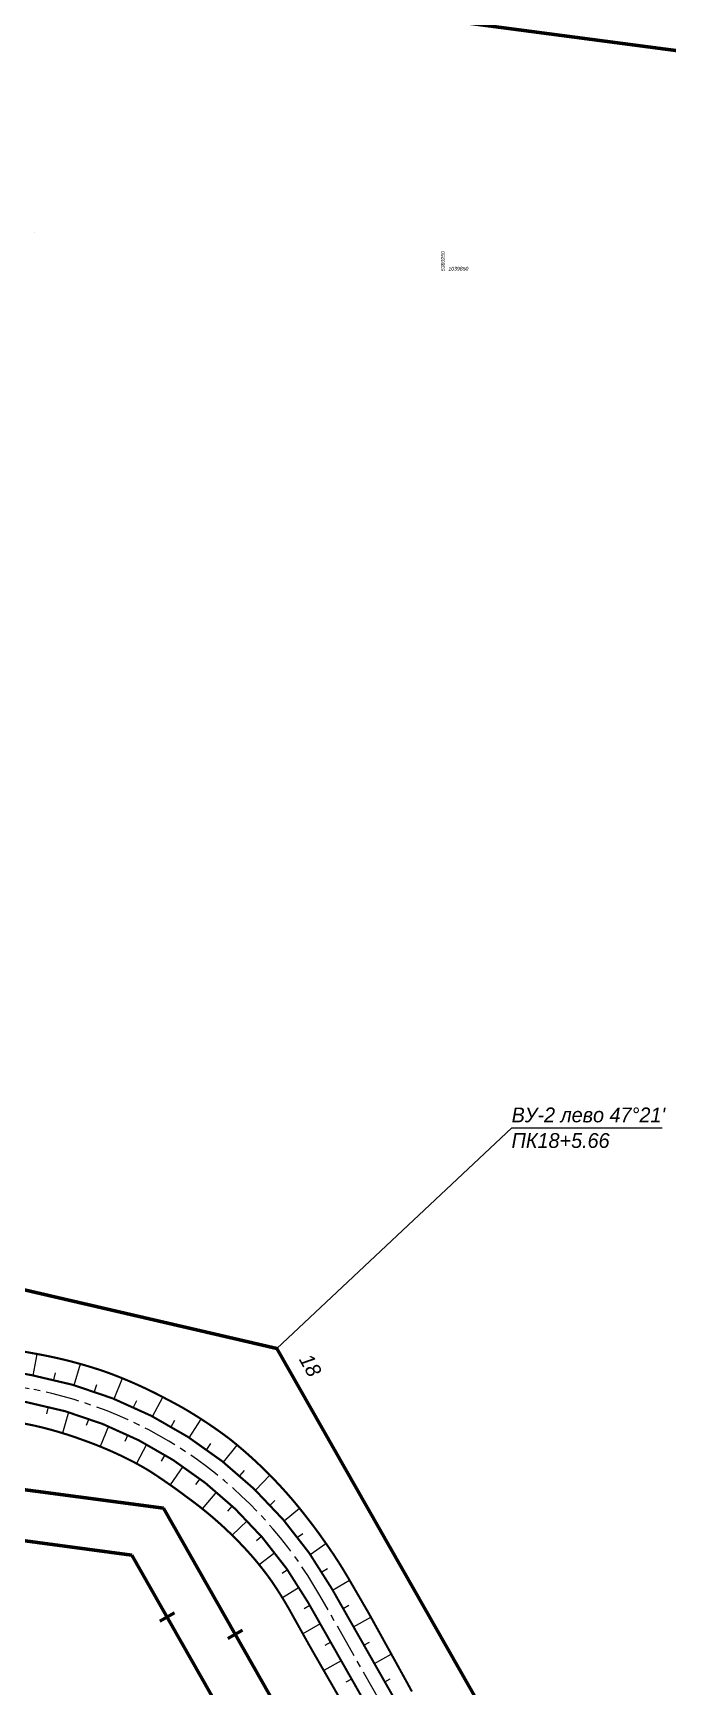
# Model space of a CAD drawing. Extents: x 5370511 to 5386565, y 1010429 to 1053793.
# Drawn here: x 5379939.8 to 5380090.1, y 1039170.8 to 1039561.9 of the extents above; entities that cross this region are included whole.
import ezdxf

# ---------------------------------------------------------------- set-up
doc = ezdxf.new("R2010")
doc.units = 0
doc.linetypes.add('осевая2', pattern=[12.5, 8, -1.5, 1.5, -1.5])
for name, color, linetype in [('АД_ось', 7, 'CONTINUOUS'), ('АД_откосы', 7, 'CONTINUOUS'), ('ГЕОСЕТКА_ТЕКСТ', 92, 'CONTINUOUS'), ('ГП_Размеры', 7, 'CONTINUOUS'), ('ТРАССА_НЕФТЕПРОВОД_ANNO', 7, 'CONTINUOUS')]:
    doc.layers.add(name, color=color, linetype=linetype)
for name, color, linetype, lineweight in [('ГИП_ТРАССА_ВЛ_6', 1, 'CONTINUOUS', 25), ('ГИП_ТРАССА_НЕФТЕПРОВОДА', 6, 'CONTINUOUS', 25), ('ТРАССА_ВЛ', 1, 'CONTINUOUS', 25)]:
    doc.layers.add(name, color=color, linetype=linetype, lineweight=lineweight)
doc.styles.add('D431', font='', dxfattribs={"height": 3.5})
doc.styles.get('D431').set_extended_font_data('Do431', italic=True)

# ---------------------------------------------------------------- blocks, each defined once
blk = doc.blocks.new('ад_откосы')
at = {"layer": 'АД_ось', "color": 253, "linetype": 'осевая2'}
blk.add_lwpolyline([(5381046.193, 1037968.879), (5381055.54, 1038022.081, 0.1745274), (5381043.968, 1038088.833), (5380219.971, 1039537.255, 0.2213697), (5380151.165, 1039586.153), (5379986.681, 1039616.447, -0.0279764), (5379954.082, 1039624.358), (5379892.899, 1039642.884, 0.1153558)], format="xyb", dxfattribs=at)
at = {"layer": 'АД_откосы', "color": 253, "const_width": 0.5}
blk.add_lwpolyline([(5381051.345, 1037979.422), (5381058.741, 1038021.519, 0.1745274), (5381046.793, 1038090.44), (5380222.795, 1039538.862, 0.2213697), (5380151.753, 1039589.349), (5379987.27, 1039619.643, -0.0279764), (5379955.024, 1039627.469), (5379893.841, 1039645.994, 0.1153558)], format="xyb", dxfattribs=at)
at = {"layer": 'АД_откосы', "color": 253}
blk.add_lwpolyline([(5381036.309, 1037931.402, 0.5, 0.5, 0), (5381052.339, 1038022.643, 0.5, 0.5, 0.1745274), (5381041.143, 1038087.226, 0.5, 0.5, 0), (5380886.236, 1038359.554, 0.5, 0.5, 0), (5380879.548, 1038367.253, 0.5, 0.5, 0), (5380864.696, 1038393.319, 0.5, 0.5, 0), (5380861.554, 1038402.919, 0.5, 0.5, 0), (5380515.378, 1039011.448, 0.5, 0.5, 0), (5380508.69, 1039019.146, 0.5, 0.5, 0), (5380493.839, 1039045.212, 0.5, 0.5, 0), (5380490.65, 1039054.905, 0.5, 0.5, 0), (5380268.14, 1039446.043, 0.5, 0.5, 0), (5380261.452, 1039453.742, 0.5, 0.5, 0), (5380246.6, 1039479.807, 0.5, 0.5, 0), (5380243.357, 1039489.574, 0.5, 0.5, 0), (5380217.146, 1039535.647, 0.5, 0.5, 0.2213697), (5380150.576, 1039582.956, 0.5, 0.5, 0), (5379986.092, 1039613.251, 0.5, 0.5, -0.0279764), (5379953.14, 1039621.248, 0.5, 0.5, 0), (5379891.957, 1039639.773, 0.5, 0.5, 0.1153558)], format="xyseb", dxfattribs=at)
at = {"layer": 'АД_откосы', "color": 253, "const_width": 0.5}
for points in [[(5380241.757, 1039514.515), (5380240.62, 1039516.609), (5380238.004, 1039521.35), (5380231.468, 1039533.156), (5380227.033, 1039540.782), (5380226.518, 1039541.666), (5380226.076, 1039542.41), (5380225.628, 1039543.15), (5380225.175, 1039543.886), (5380224.716, 1039544.619), (5380224.251, 1039545.348), (5380223.78, 1039546.073), (5380223.303, 1039546.795), (5380222.821, 1039547.513), (5380222.333, 1039548.227), (5380221.84, 1039548.937), (5380219.867, 1039551.734), (5380219.312, 1039552.494), (5380218.751, 1039553.251), (5380218.183, 1039554.002), (5380217.609, 1039554.748), (5380217.028, 1039555.49), (5380216.498, 1039556.176), (5380215.962, 1039556.858), (5380215.421, 1039557.536), (5380214.875, 1039558.209), (5380214.323, 1039558.878), (5380213.765, 1039559.543), (5380213.203, 1039560.202), (5380212.635, 1039560.858), (5380212.062, 1039561.508), (5380211.484, 1039562.155), (5380210.9, 1039562.796), (5380210.311, 1039563.433), (5380209.718, 1039564.065), (5380209.119, 1039564.692), (5380208.515, 1039565.315), (5380207.906, 1039565.932), (5380207.293, 1039566.545), (5380206.655, 1039567.171), (5380206.012, 1039567.792), (5380205.364, 1039568.407), (5380204.711, 1039569.017), (5380204.053, 1039569.622), (5380203.39, 1039570.221), (5380202.722, 1039570.815), (5380202.05, 1039571.403), (5380201.372, 1039571.986), (5380200.69, 1039572.564), (5380200.003, 1039573.135), (5380199.312, 1039573.701), (5380198.616, 1039574.262), (5380197.861, 1039574.826), (5380197.101, 1039575.384), (5380196.336, 1039575.936), (5380195.567, 1039576.481), (5380194.793, 1039577.019), (5380194.015, 1039577.551), (5380193.232, 1039578.076), (5380192.441, 1039578.598), (5380191.645, 1039579.112), (5380190.845, 1039579.62), (5380190.04, 1039580.121), (5380189.231, 1039580.615), (5380188.418, 1039581.102), (5380187.601, 1039581.582), (5380186.638, 1039582.118), (5380185.67, 1039582.646), (5380184.697, 1039583.163), (5380183.719, 1039583.672), (5380182.96, 1039584.075), (5380182.198, 1039584.473), (5380181.433, 1039584.865), (5380180.664, 1039585.251), (5380179.893, 1039585.63), (5380179.118, 1039586.004), (5380178.341, 1039586.371), (5380177.561, 1039586.733), (5380176.778, 1039587.088), (5380175.992, 1039587.437), (5380175.204, 1039587.779), (5380174.413, 1039588.116), (5380173.619, 1039588.446), (5380172.822, 1039588.77), (5380172.023, 1039589.088), (5380171.222, 1039589.399), (5380170.418, 1039589.704), (5380169.612, 1039590.003), (5380168.804, 1039590.281), (5380167.993, 1039590.553), (5380167.18, 1039590.819), (5380166.366, 1039591.078), (5380165.549, 1039591.33), (5380164.73, 1039591.577), (5380163.909, 1039591.816), (5380163.087, 1039592.05), (5380162.262, 1039592.276), (5380161.436, 1039592.497), (5380160.608, 1039592.71), (5380159.779, 1039592.918), (5380158.948, 1039593.118), (5380158.115, 1039593.312), (5380157.281, 1039593.5), (5380156.446, 1039593.681), (5380155.608, 1039593.855), (5380154.555, 1039594.067), (5380153.5, 1039594.27), (5380152.443, 1039594.463), (5380140.658, 1039596.567)], [(5380224.31, 1039513.56), (5380217.578, 1039525.254), (5380212.819, 1039533.773), (5380212.453, 1039534.414), (5380212.082, 1039535.053), (5380211.706, 1039535.688), (5380211.324, 1039536.321), (5380210.938, 1039536.95), (5380210.547, 1039537.577), (5380210.151, 1039538.2), (5380209.75, 1039538.82), (5380209.344, 1039539.438), (5380208.933, 1039540.051), (5380208.517, 1039540.662), (5380208.116, 1039541.224), (5380207.71, 1039541.783), (5380207.228, 1039542.426), (5380206.739, 1039543.065), (5380206.245, 1039543.7), (5380205.745, 1039544.33), (5380205.24, 1039544.956), (5380204.73, 1039545.578), (5380204.248, 1039546.137), (5380203.763, 1039546.692), (5380203.273, 1039547.243), (5380202.778, 1039547.79), (5380202.279, 1039548.333), (5380201.776, 1039548.873), (5380201.268, 1039549.408), (5380200.756, 1039549.939), (5380200.24, 1039550.466), (5380199.72, 1039550.988), (5380199.195, 1039551.507), (5380198.667, 1039552.021), (5380198.134, 1039552.531), (5380197.597, 1039553.037), (5380197.056, 1039553.539), (5380196.511, 1039554.036), (5380195.962, 1039554.528), (5380195.396, 1039555.028), (5380194.826, 1039555.523), (5380194.251, 1039556.013), (5380193.673, 1039556.499), (5380193.091, 1039556.98), (5380192.504, 1039557.456), (5380191.914, 1039557.927), (5380191.32, 1039558.394), (5380190.723, 1039558.855), (5380190.121, 1039559.312), (5380189.516, 1039559.763), (5380188.907, 1039560.21), (5380188.294, 1039560.652), (5380187.662, 1039561.133), (5380187.025, 1039561.608), (5380186.385, 1039562.078), (5380185.74, 1039562.543), (5380185.092, 1039563.002), (5380184.44, 1039563.455), (5380183.783, 1039563.903), (5380183.129, 1039564.363), (5380182.471, 1039564.818), (5380181.808, 1039565.267), (5380181.143, 1039565.71), (5380180.473, 1039566.148), (5380179.799, 1039566.58), (5380179.122, 1039567.006), (5380178.316, 1039567.472), (5380177.505, 1039567.93), (5380176.69, 1039568.381), (5380175.871, 1039568.823), (5380175.226, 1039569.156), (5380174.578, 1039569.483), (5380173.927, 1039569.805), (5380173.274, 1039570.122), (5380172.619, 1039570.434), (5380171.961, 1039570.741), (5380171.301, 1039571.042), (5380170.638, 1039571.339), (5380169.973, 1039571.63), (5380169.306, 1039571.915), (5380168.636, 1039572.196), (5380167.965, 1039572.471), (5380167.291, 1039572.741), (5380166.615, 1039573.006), (5380165.937, 1039573.265), (5380165.257, 1039573.519), (5380164.575, 1039573.767), (5380163.891, 1039574.011), (5380163.212, 1039574.258), (5380162.532, 1039574.499), (5380161.85, 1039574.736), (5380161.165, 1039574.967), (5380160.48, 1039575.192), (5380159.792, 1039575.412), (5380159.102, 1039575.627), (5380158.411, 1039575.836), (5380157.719, 1039576.04), (5380157.024, 1039576.238), (5380156.329, 1039576.431), (5380155.631, 1039576.619), (5380154.933, 1039576.801), (5380154.232, 1039576.977), (5380153.531, 1039577.148), (5380152.828, 1039577.313), (5380152.124, 1039577.473), (5380149.413, 1039578.015)]]:
    blk.add_lwpolyline(points, dxfattribs=at)
at = {"layer": 'АД_откосы', "color": 253}
for points in [[(5380152.123, 1039589.281), (5380153.075, 1039594.349)], [(5380161.846, 1039586.961), (5380163.306, 1039591.988)], [(5380157.012, 1039588.238), (5380157.417, 1039589.936)], [(5380171.299, 1039583.711), (5380173.248, 1039588.598)], [(5380166.612, 1039585.45), (5380167.182, 1039587.109)], [(5380180.394, 1039579.563), (5380182.773, 1039584.174)], [(5380155.681, 1039581.873), (5380155.279, 1039580.205)], [(5380160.51, 1039580.579), (5380159.049, 1039575.643)], [(5380175.897, 1039581.747), (5380176.614, 1039583.321)], [(5380165.265, 1039579.037), (5380164.692, 1039577.412)], [(5380169.935, 1039577.251), (5380167.964, 1039572.471)], [(5380184.78, 1039577.164), (5380185.655, 1039578.675)], [(5380189.045, 1039574.555), (5380191.886, 1039578.957)], [(5380174.506, 1039575.226), (5380173.775, 1039573.685)], [(5380178.966, 1039572.968), (5380176.538, 1039568.464)], [(5380193.179, 1039571.743), (5380194.187, 1039573.151)], [(5380197.171, 1039568.734), (5380200.399, 1039572.807)], [(5380183.304, 1039570.482), (5380182.387, 1039568.973)], [(5380187.508, 1039567.776), (5380184.525, 1039563.396)], [(5380191.566, 1039564.856), (5380190.52, 1039563.478)], [(5380201.014, 1039565.535), (5380202.098, 1039566.775)], [(5380204.697, 1039562.154), (5380208.125, 1039565.712)], [(5380195.468, 1039561.731), (5380192.119, 1039557.764)], [(5380199.203, 1039558.408), (5380198.082, 1039557.211)], [(5380208.211, 1039558.599), (5380209.348, 1039559.669)], [(5380211.55, 1039554.878), (5380215.111, 1039557.92)], [(5380202.762, 1039554.896), (5380199.218, 1039551.485)], [(5380206.135, 1039551.206), (5380204.959, 1039550.186)], [(5380214.705, 1039550.999), (5380215.902, 1039551.925)], [(5380217.668, 1039546.972), (5380221.389, 1039549.574)], [(5380209.312, 1039547.346), (5380205.631, 1039544.472)], [(5380212.286, 1039543.327), (5380211.014, 1039542.436)], [(5380220.433, 1039542.807), (5380221.74, 1039543.63)], [(5380222.994, 1039538.513), (5380226.995, 1039540.847)], [(5380215.048, 1039539.16), (5380211.1, 1039536.687)], [(5380217.595, 1039534.858), (5380216.222, 1039534.077)], [(5380225.466, 1039534.167), (5380226.829, 1039534.942)], [(5380220.067, 1039530.512), (5380215.949, 1039528.169)], [(5380227.939, 1039529.821), (5380232.027, 1039532.147)], [(5380222.54, 1039526.166), (5380221.17, 1039525.386)], [(5380230.411, 1039525.475), (5380231.74, 1039526.231)], [(5380225.012, 1039521.82), (5380220.901, 1039519.481)], [(5380232.883, 1039521.129), (5380236.87, 1039523.397)], [(5380227.485, 1039517.474), (5380226.132, 1039516.704)], [(5380235.356, 1039516.783), (5380236.644, 1039517.516)]]:
    blk.add_lwpolyline(points, dxfattribs=at)
blk = doc.blocks.new('пк_ВЛ')
at = {"layer": 'ТРАССА_ВЛ', "lineweight": 60}
blk.add_lwpolyline([(0, 2), (0, -2)], dxfattribs=at)

msp = doc.modelspace()

# ---------------------------------------------------------------- linework, layer by layer
at = {"layer": 'ГИП_ТРАССА_ВЛ_6', "color": 253, "lineweight": 60}
msp.add_lwpolyline([(5380947.098, 1038049.13), (5380980.145, 1038132.51), (5380175.48, 1039546.813), (5379794.442, 1039597.084), (5379397.969, 1039690.452), (5378847.156, 1039837.627), (5377922.258, 1040066.64), (5377013.021, 1040355.017), (5375388.319, 1040182.244), (5375380.655, 1040254.315)], dxfattribs=at)

# ---------------------------------------------------------------- texts
at = {"layer": 'ГЕОСЕТКА_ТЕКСТ', "color": 253, "style": 'D431'}
for s, rotation, p in [('5380250', 90, (5380037.248, 1039505.638)), ('1039850', 360, (5380038.115, 1039505.779))]:
    msp.add_text(s, height=0.88, rotation=rotation, dxfattribs=at).set_placement(p)

# ---------------------------------------------------------------- next in the draw order: block references
at = {"layer": 'АД_откосы', "color": 253}
msp.add_blockref('ад_откосы', (-212.264, -344.806), dxfattribs=at)

# ---------------------------------------------------------------- next in the draw order: linework, layer by layer
at = {"layer": 'ГИП_ТРАССА_ВЛ_6', "color": 253, "lineweight": 60}
for points in [[(5380745.989, 1037699.902), (5380781.157, 1037788.635), (5380781.157, 1037788.635), (5379970.697, 1039213.124), (5379584.343, 1039264.096), (5379188.629, 1039357.285), (5378637.883, 1039504.443), (5377713.253, 1039733.389), (5376801.988, 1040022.409), (5375186.718, 1039850.639), (5375180.323, 1039910.777)], [(5380734.834, 1037704.324), (5380767.88, 1037787.704), (5379963.216, 1039202.007), (5379582.177, 1039252.278), (5379185.704, 1039345.646), (5378634.892, 1039492.821), (5377709.993, 1039721.834), (5376800.757, 1040010.211), (5375176.054, 1039837.437), (5375168.39, 1039909.508)]]:
    msp.add_lwpolyline(points, dxfattribs=at)
at = {"layer": 'ГИП_ТРАССА_НЕФТЕПРОВОДА', "color": 253, "lineweight": 60, "flags": 128}
msp.add_lwpolyline([(5380863.289, 1037676.789), (5380870.486, 1037716.307), (5379997.536, 1039250.881), (5379685.66, 1039322.951), (5379399.514, 1039350.163), (5378648.352, 1039545.117), (5378076.279, 1039686.767), (5377988.416, 1039724.618), (5377914.574, 1039726.807), (5376806.304, 1040065.101), (5375859.358, 1039964.662), (5375744.393, 1040036.744), (5375687.788, 1039946.464), (5375581.803, 1039949.293), (5375480.362, 1039924.463), (5375139.214, 1039888.29)], dxfattribs=at)
at = {"layer": 'ГП_Размеры', "lineweight": 15}
msp.add_line((5379940.159, 1039514.699), (5379940.159, 1039514.699), dxfattribs=at)
at = {"layer": 'ТРАССА_НЕФТЕПРОВОД_ANNO', "color": 6}
msp.add_lwpolyline([(5379997.536, 1039250.881), (5380053.125, 1039303.009), (5380088.74, 1039303.009)], dxfattribs=at)

# ---------------------------------------------------------------- next in the draw order: block references
at = {"layer": 'ГИП_ТРАССА_ВЛ_6', "color": 253, "rotation": 119.6376264400442}
for p in [(5379971.562, 1039187.338), (5379987.685, 1039183.264)]:
    msp.add_blockref('пк_ВЛ', p, dxfattribs=at)

# ---------------------------------------------------------------- next in the draw order: texts
at = {"layer": 'ТРАССА_НЕФТЕПРОВОД_ANNO', "color": 253, "lineweight": 15, "style": 'D431'}
for s, p in [("ВУ-2 лево 47%%D21'", (5380053.093, 1039304.339)), ('ПК18+5.66', (5380053.067, 1039298.279))]:
    msp.add_text(s, height=3.5, rotation=360, dxfattribs=at).set_placement(p)
at = {"layer": 'ТРАССА_НЕФТЕПРОВОД_ANNO', "color": 253, "style": 'D431'}
msp.add_text('18', height=3.5, rotation=299.63359, dxfattribs=at).set_placement((5380002.665, 1039248.28))

doc.saveas('drawing.dxf')
